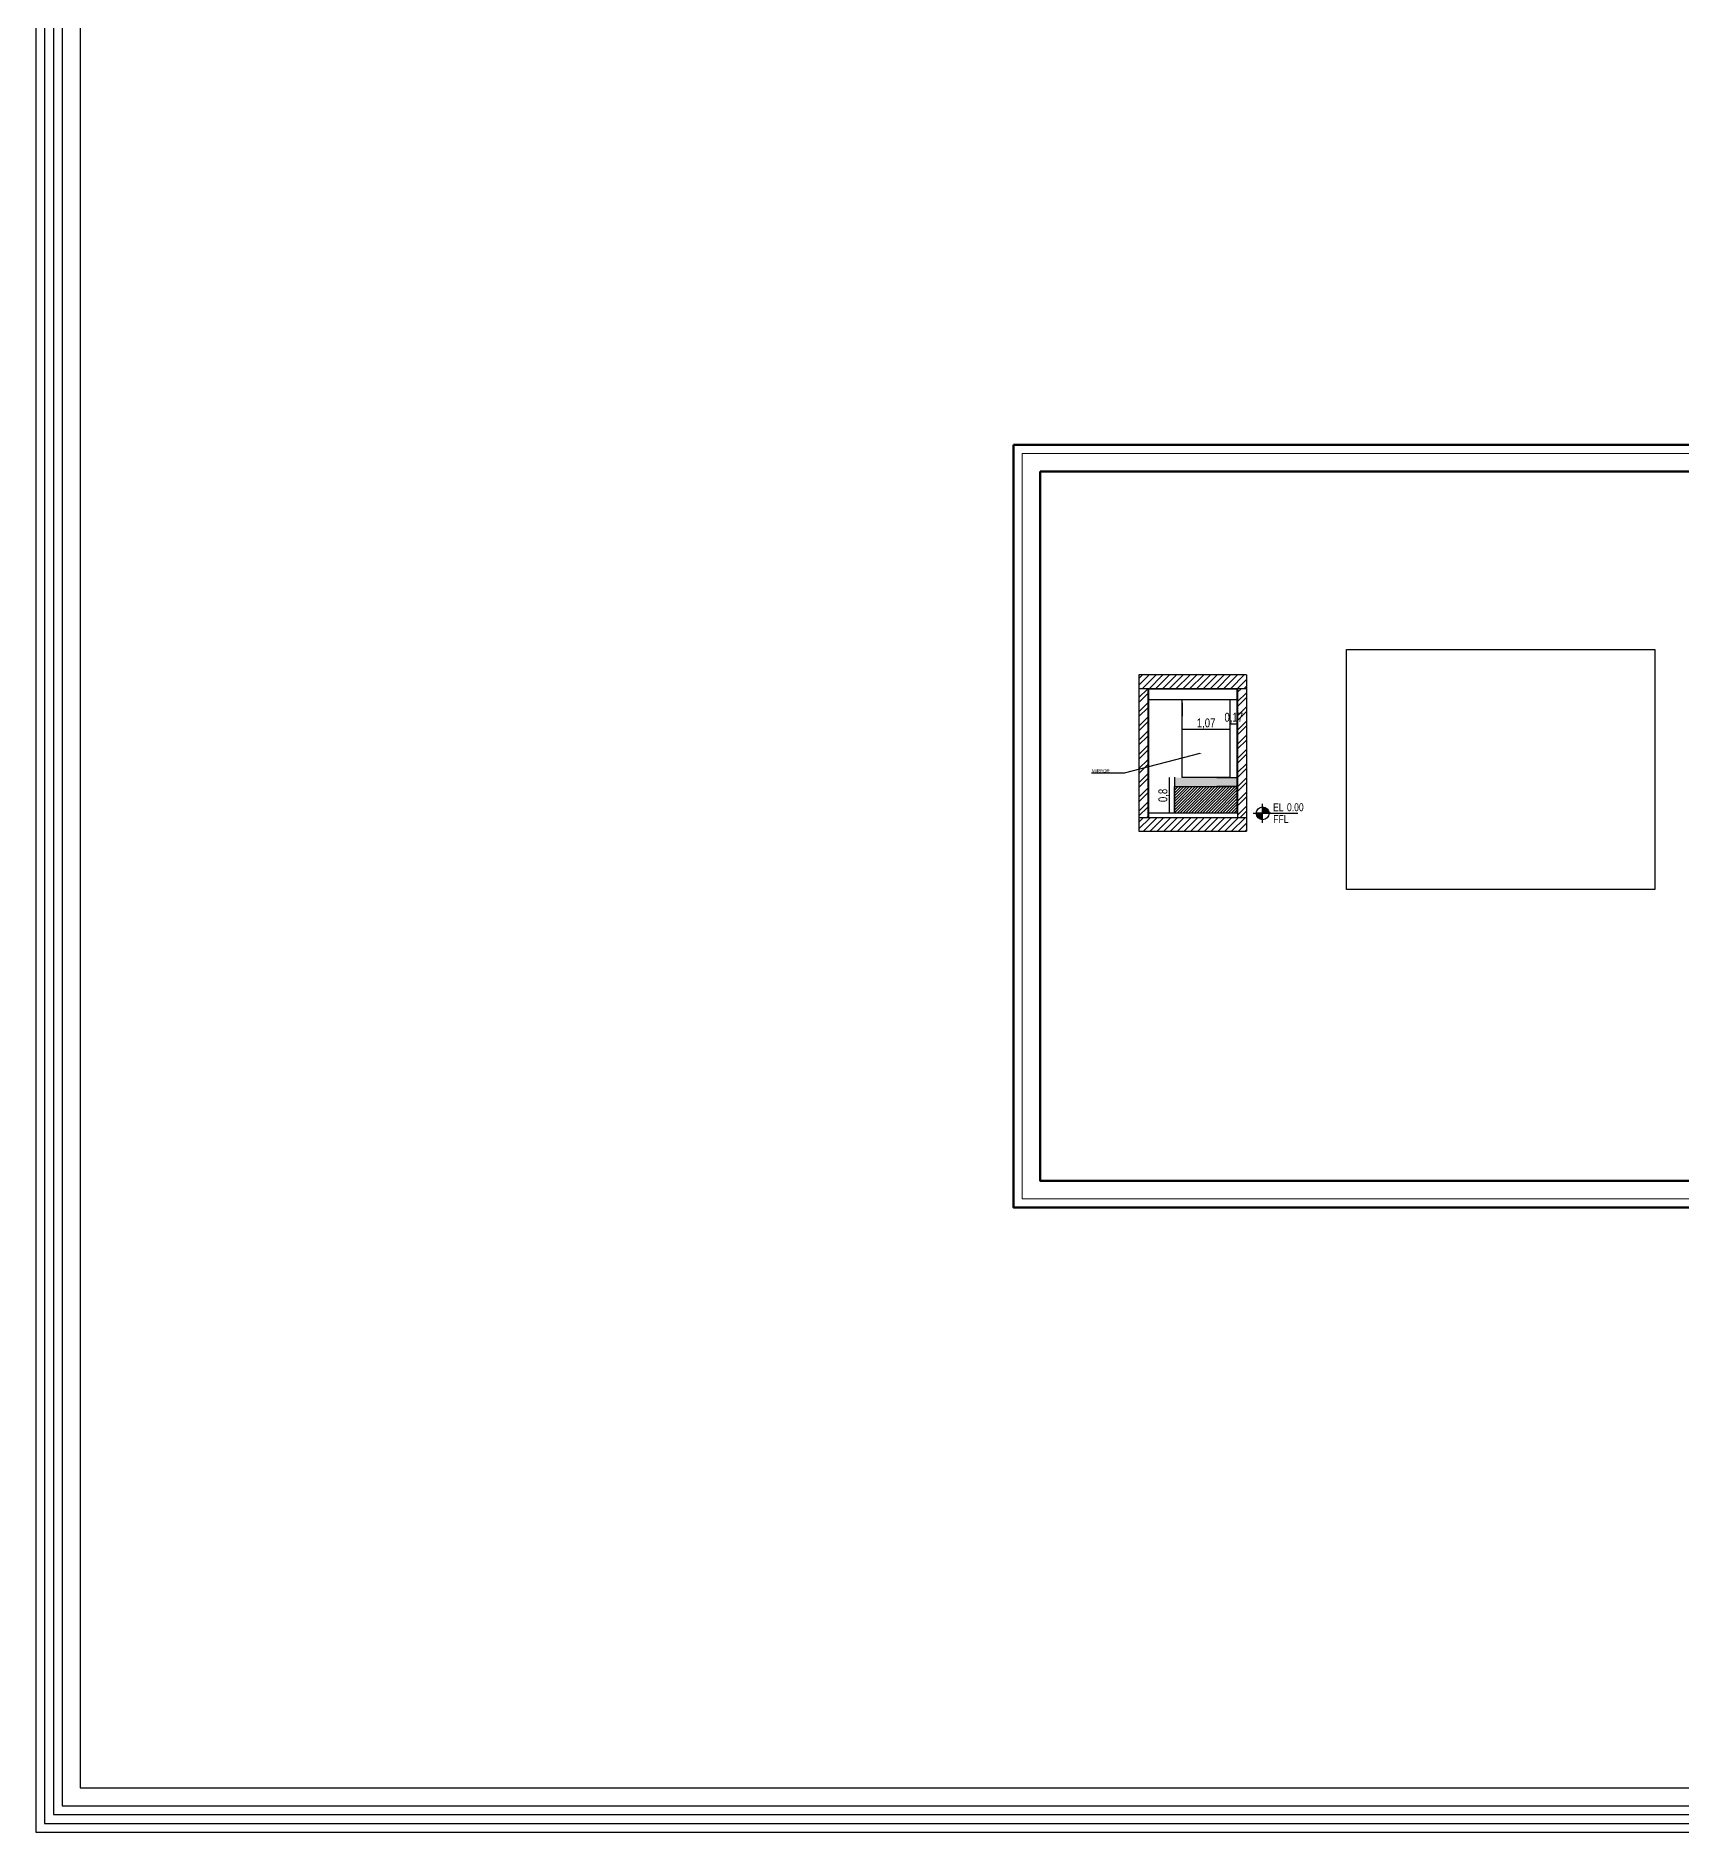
# Model space of a CAD drawing. Header units: inches. Extents: x -279 to 561, y -345 to 342.
# Drawn here: x -278.57 to -241.7, y -10.68 to 29.58 of the extents above; entities that cross this region are included whole.
import ezdxf
from ezdxf import colors
from ezdxf.entities.mleader import LeaderData, LeaderLine
from ezdxf.math import Vec2, Vec3

# ---------------------------------------------------------------- set-up
doc = ezdxf.new("R2010")
doc.units = ezdxf.units.IN
doc.header["$LTSCALE"] = 0.5
doc.header["$MEASUREMENT"] = 0
for name, color, linetype in [('A-ANNO-LEVL-100', 7, 'Continuous'), ('CADER', 7, 'Continuous'), ('TEXT', 3, 'Continuous'), ('WAL', 7, 'Continuous'), ('WallHatch-ALCHEMY', 7, 'Continuous'), ('WATER', 50, 'Continuous')]:
    doc.layers.add(name, color=color, linetype=linetype)
doc.layers.add('A-WALL', color=113, linetype='Continuous', lineweight=13)
doc.layers.add('G-ANNO-HLIN', color=5, linetype='Continuous', lineweight=50)
doc.styles.add('ROM', font='AGENCYR.TTF', dxfattribs={"width": 0.8})
doc.styles.get("Standard").update_dxf_attribs({"font": 'arial.ttf'})
doc.styles.add('T25-50', font='STENCIL.shx', dxfattribs={"height": 0.125})
doc.dimstyles.new('Copy(9) of ISO-25', dxfattribs={"dimtxt": 0.2, "dimasz": 0.02, "dimexe": 0.05, "dimexo": 0.05, "dimgap": 0.02, "dimtad": 1, "dimtxsty": 'ROM', "dimblk": 'ARCHTICK', "dimcen": 0.03, "dimse1": 1, "dimse2": 1, "dimclrd": 248, "dimclrt": 248, "dimadec": 0, "dimazin": 0, "dimtfac": 1, "dimtmove": 0, "dimatfit": 3, "dimldrblk": 'DOT', "dimfxl": 1, "dimarcsym": 0})
picture_1 = doc.add_image_def('image30.jpg', size_in_pixel=(1860, 1448))

# ---------------------------------------------------------------- blocks, each defined once
blk = doc.blocks.new('*U473')
h = blk.add_hatch(color=256)
h.dxf.hatch_style = 1
h.paths.add_polyline_path([(0, 50), (0, 0), (50, 0, 0.414214)])
h.paths.add_polyline_path([(0, 0), (-50, 0, 0.414214), (0, -50)])
for p, q in [((-75, 0), (63, 0)), ((63, 0), (-50, 0)), ((0, -75), (0, 75)), ((0, 0), (275, 0))]:
    blk.add_line(p, q)
blk.add_circle((0, 0), 50)
at = {"style": 'T25-50', "width": 0.8}
for s, p in [('EL', (81, 15)), ('FFL', (83, -76))]:
    blk.add_text(s, height=62.5, dxfattribs=at).set_placement(p)
blk.add_attdef('LEVEL', (190, 16), '', height=62.5, dxfattribs=at)
blk = doc.blocks.new('_ArchTick')
at = {"color": 0, "linetype": 'ByBlock', "const_width": 0.15}
blk.add_lwpolyline([(-0.5, -0.5), (0.5, 0.5)], dxfattribs=at)
blk = doc.blocks.new('*D784')
at = {"layer": 'Defpoints', "color": 0, "transparency": 16777216}
for p in [(-253.172, 12.953), (-252.951, 12.953), (-253.041, 12.153)]:
    blk.add_point(p, dxfattribs=at)
at = {"layer": 'WAL', "color": 248, "lineweight": -2, "transparency": 16777216}
blk.add_line((-253.172, 12.153), (-253.172, 12.953), dxfattribs=at)
at = {"layer": 'WAL', "color": 248, "lineweight": -2, "transparency": 16777216, "xscale": 0.02, "yscale": 0.02, "zscale": 0.02}
for p, rotation in [((-253.172, 12.953), 90), ((-253.172, 12.153), 270)]:
    blk.add_blockref('_ArchTick', p, dxfattribs=dict(at, rotation=rotation))
at = {"layer": 'WAL', "color": 248, "transparency": 16777216, "insert": (-253.299, 12.553), "char_height": 0.2, "attachment_point": 5, "rotation": 90, "style": 'ROM'}
blk.add_mtext('0,8', dxfattribs=at)
blk = doc.blocks.new('_DOT')
at = {"color": 0, "linetype": 'ByBlock'}
blk.add_line((-0.5, 0), (-1, 0), dxfattribs=at)
at = {"color": 0, "linetype": 'ByBlock', "const_width": 0.5}
blk.add_lwpolyline([(-0.25, 0, 1), (0.25, 0, 1)], format="xyb", close=True, dxfattribs=at)
blk = doc.blocks.new('*D810')
at = {"layer": 'Defpoints', "color": 0, "transparency": 16777216}
for p in [(-252.884, 14.12), (-251.815, 14.12), (-252.884, 14.033)]:
    blk.add_point(p, dxfattribs=at)
at = {"layer": 'WAL', "color": 248, "lineweight": -2, "transparency": 16777216}
blk.add_line((-251.815, 14.033), (-252.884, 14.033), dxfattribs=at)
at = {"layer": 'WAL', "color": 248, "lineweight": -2, "transparency": 16777216, "xscale": 0.02, "yscale": 0.02, "zscale": 0.02, "rotation": 180}
blk.add_blockref('_ArchTick', (-252.884, 14.033), dxfattribs=at)
at = {"layer": 'WAL', "color": 248, "lineweight": -2, "transparency": 16777216, "xscale": 0.02, "yscale": 0.02, "zscale": 0.02}
blk.add_blockref('_ArchTick', (-251.815, 14.033), dxfattribs=at)
at = {"layer": 'WAL', "color": 248, "transparency": 16777216, "insert": (-252.349, 14.16), "char_height": 0.2, "attachment_point": 5, "style": 'ROM'}
blk.add_mtext('1,07', dxfattribs=at)
blk = doc.blocks.new('*D811')
at = {"layer": 'Defpoints', "color": 0, "transparency": 16777216}
for p in [(-251.815, 14.217), (-251.644, 14.217), (-251.644, 14.16)]:
    blk.add_point(p, dxfattribs=at)
at = {"layer": 'WAL', "color": 248, "lineweight": -2, "transparency": 16777216}
blk.add_line((-251.815, 14.16), (-251.644, 14.16), dxfattribs=at)
at = {"layer": 'WAL', "color": 248, "lineweight": -2, "transparency": 16777216, "xscale": 0.02, "yscale": 0.02, "zscale": 0.02, "rotation": 180}
blk.add_blockref('_ArchTick', (-251.815, 14.16), dxfattribs=at)
at = {"layer": 'WAL', "color": 248, "lineweight": -2, "transparency": 16777216, "xscale": 0.02, "yscale": 0.02, "zscale": 0.02}
blk.add_blockref('_ArchTick', (-251.644, 14.16), dxfattribs=at)
at = {"layer": 'WAL', "color": 248, "transparency": 16777216, "insert": (-251.729, 14.287), "char_height": 0.2, "attachment_point": 5, "style": 'ROM'}
blk.add_mtext('0,17', dxfattribs=at)

msp = doc.modelspace()

# ---------------------------------------------------------------- hatches: boundary and pattern name
at = {"linetype": 'Continuous', "lineweight": -3}
h = msp.add_hatch(dxfattribs=at)
h.set_pattern_fill('ANSI31', scale=0.86)
h.set_pattern_definition([(45, (-341.05425, 176.38818), (-0.07601398, 0.07601398), [])])
h.paths.add_polyline_path([(-251.444, 15.254), (-253.854, 15.245), (-253.854, 14.945), (-251.444, 14.954), (-246.829, 14.954), (-251.444, 14.954)])
h = msp.add_hatch(dxfattribs=at)
h.set_pattern_fill('ANSI32', scale=0.6)
h.set_pattern_definition([(45, (-194.23635, 41.26936), (-0.159099, 0.159099), []), (45, (-194.13028, 41.26936), (-0.159099, 0.159099), [])])
h.paths.add_polyline_path([(-253.854, 12.053), (-253.654, 12.053), (-253.654, 14.953), (-253.854, 14.953)])
h = msp.add_hatch(dxfattribs=at)
h.set_pattern_fill('ANSI32', scale=0.6)
h.set_pattern_definition([(45, (-193.5277, 41.26936), (-0.159099, 0.159099), []), (45, (-193.42163, 41.26936), (-0.159099, 0.159099), [])])
h.paths.add_polyline_path([(-251.444, 12.053), (-251.644, 12.053), (-251.644, 14.953), (-251.444, 14.953)])
h = msp.add_hatch(dxfattribs=at)
h.set_pattern_fill('ANSI31', scale=0.86)
h.set_pattern_definition([(45, (-152.3275, 41.26936), (-0.07601398, 0.07601398), [])])
h.paths.add_polyline_path([(-246.692, 12.053), (-253.854, 12.053), (-253.854, 11.753), (-251.444, 11.753), (-251.444, 12.053)])
at = {"layer": 'WallHatch-ALCHEMY', "transparency": 33554687}
h = msp.add_hatch(color=7, dxfattribs=at)
h.dxf.hatch_style = 1
h.paths.add_polyline_path([(-253.054, 12.953), (-251.657, 12.953), (-251.657, 12.753), (-253.054, 12.753)])
at = {"layer": 'WATER'}
h = msp.add_hatch(dxfattribs=at)
h.set_pattern_fill('ANSI31', color=32, scale=0.36)
h.set_pattern_definition([(45, (199.230667, 163.494454), (-0.031819805, 0.031819805), [])])
h.paths.add_polyline_path([(-253.054, 12.753), (-251.657, 12.753), (-251.657, 12.553), (-251.657, 12.153), (-253.054, 12.153)])

# ---------------------------------------------------------------- linework, layer by layer
for p, q in [((-253.854, 15.253), (-253.854, 11.753)), ((-251.444, 15.253), (-253.854, 15.253)), ((-253.854, 14.953), (-251.444, 14.953)), ((-253.654, 14.935), (-253.654, 12.053)), ((-253.641, 14.935), (-253.641, 12.053)), ((-251.657, 14.935), (-251.657, 12.153)), ((-251.645, 14.953), (-251.645, 12.053)), ((-251.644, 14.953), (-251.644, 12.053)), ((-251.644, 14.953), (-251.644, 12.053)), ((-251.644, 14.935), (-251.644, 12.053)), ((-251.444, 15.253), (-251.444, 11.753)), ((-251.444, 15.253), (-251.444, 11.753)), ((-251.444, 15.253), (-251.444, 11.753)), ((-251.444, 15.253), (-251.444, 11.753)), ((-251.444, 15.253), (-251.444, 11.753)), ((-253.641, 14.701), (-251.657, 14.701)), ((-252.884, 14.628), (-252.884, 14.327)), ((-251.815, 14.654), (-251.815, 14.217)), ((-251.645, 14.701), (-251.644, 14.701)), ((-253.054, 12.959), (-253.054, 12.153)), ((-252.107, 12.953), (-251.657, 12.953)), ((-251.657, 12.753), (-252.107, 12.753)), ((-253.145, 11.753), (-251.444, 11.753))]:
    msp.add_line(p, q)
at = {"color": 7}
for p, q in [((-251.644, 14.935), (-253.641, 14.935)), ((-251.644, 12.153), (-253.641, 12.153))]:
    msp.add_line(p, q, dxfattribs=at)
for points in [[(-118.38, 117.42), (-278.574, 117.42), (-278.574, -10.681), (-118.38, -10.681)], [(-118.576, 117.225), (-278.378, 117.225), (-278.378, -10.485), (-118.576, -10.485)], [(-118.771, 117.029), (-278.182, 117.029), (-278.182, -10.289), (-118.771, -10.289)], [(-118.967, 116.833), (-277.987, 116.833), (-277.987, -10.094), (-118.967, -10.094)], [(-119.371, 116.429), (-277.583, 116.429), (-277.583, -9.69), (-119.371, -9.69)], [(-252.884, 14.701), (-251.815, 14.701), (-251.815, 12.953), (-252.884, 12.953)]]:
    msp.add_lwpolyline(points, close=True)
at = {"color": 7, "linetype": 'Continuous'}
for points in [[(-251.444, 12.053), (-253.854, 12.053)], [(-253.854, 11.753), (-251.444, 11.753)]]:
    msp.add_lwpolyline(points, dxfattribs=at)
at = {"layer": 'A-WALL', "color": 7}
for p, q in [((-253.854, 15.253), (-253.854, 11.753)), ((-253.654, 12.053), (-253.654, 14.953))]:
    msp.add_line(p, q, dxfattribs=at)
at = {"layer": 'CADER', "lineweight": 18}
for points in [[(-256.665, 20.414), (-230.963, 20.414), (-230.963, 3.315), (-256.665, 3.315)], [(-256.469, 20.218), (-231.158, 20.218), (-231.158, 3.51), (-256.469, 3.51)]]:
    msp.add_lwpolyline(points, close=True, dxfattribs=at)
at = {"layer": 'G-ANNO-HLIN', "color": 0}
for points in [[(-256.665, 20.414), (-230.963, 20.414), (-230.963, 3.315), (-256.665, 3.315)], [(-256.066, 19.814), (-231.562, 19.814), (-231.562, 3.914), (-256.066, 3.914)]]:
    msp.add_lwpolyline(points, close=True, dxfattribs=at)
at = {"layer": 'WATER', "color": 32, "true_color": 0xcd6928}
msp.add_lwpolyline([(-253.054, 12.753), (-251.657, 12.753), (-251.657, 12.153), (-253.054, 12.153)], close=True, dxfattribs=at)

# ---------------------------------------------------------------- block references
at = {"layer": 'A-ANNO-LEVL-100', "color": 7, "xscale": 0.002869115383497128, "yscale": 0.002869115383497128, "zscale": 0.002869115383497128}
msp.add_blockref('*U473', (-251.081, 12.153), dxfattribs=at).add_auto_attribs({'LEVEL': '0.00'})

# ---------------------------------------------------------------- dimensions: what is measured, and where the dimension line sits
at = {"layer": 'WAL'}
dim = msp.add_linear_dim(base=(-252.884, 14.033), p1=(-251.815, 14.12), p2=(-252.884, 14.12), dimstyle='Copy(9) of ISO-25', dxfattribs=at)
dim.commit()
dim.dimension.update_dxf_attribs({"geometry": '*D810', "text_midpoint": (-252.349, 14.16)})
dim = msp.add_linear_dim(base=(-251.644, 14.16), p1=(-251.815, 14.217), p2=(-251.644, 14.217), dimstyle='Copy(9) of ISO-25', dxfattribs=at)
dim.commit()
dim.dimension.update_dxf_attribs({"geometry": '*D811', "text_midpoint": (-251.729, 14.16), "dimtype": 160})
dim = msp.add_linear_dim(base=(-253.172, 12.953), p1=(-253.041, 12.153), p2=(-252.951, 12.953), angle=90, dimstyle='Copy(9) of ISO-25', dxfattribs=at)
dim.commit()
dim.dimension.update_dxf_attribs({"geometry": '*D784', "text_midpoint": (-253.299, 12.553)})

# ---------------------------------------------------------------- pictures from other files: only their frames are drawn
image = msp.add_image(picture_1, insert=(-249.203, 10.446), size_in_units=(6.913, 5.381))
image.dxf.flags = 7

# ---------------------------------------------------------------- leaders
at = {"layer": 'TEXT', "color": 7, "lineweight": 15, "ltscale": 8e-05}
ml = msp.add_multileader_mtext('Standard', dxfattribs=at)
ml.set_content('{\\W0.8;MIRROR}', color=7)
ml.set_leader_properties()
ml.build(insert=Vec2(0, 0))
ml.multileader.update_dxf_attribs({"text_right_attachment_type": 6, "dogleg_length": 0.2, "arrow_head_size": 0.05})
ctx = ml.context
ctx.base_point, ctx.char_height, ctx.arrow_head_size, ctx.landing_gap_size, ctx.plane_origin = Vec3(-254.954, 13.102), 0.07, 0.05, 0.09, Vec3(-254.777, 15.097)
ctx.right_attachment, ctx.text_align_type = 6, 1
notes = []
notes.append((ctx, [(0, (1, 1, 0), (-254.188, 13.054), (-1, 0), 0.276, [(0, [(-252.438, 13.504)], 0, [])])]))
ctx.mtext.insert, ctx.mtext.alignment, ctx.mtext.flow_direction = Vec3(-254.709, 13.138), 2, 5
for ctx, leaders in notes:
    for number, flags, end, landing, length, lines in leaders:
        leader = LeaderData()
        leader.index, (leader.has_last_leader_line, leader.has_dogleg_vector, leader.attachment_direction) = number, flags
        leader.last_leader_point, leader.dogleg_vector, leader.dogleg_length = Vec3(end), Vec3(landing), length
        for number, points, colour, breaks in lines:
            line = LeaderLine()
            line.index, line.vertices, line.color, line.breaks = number, Vec3.list(points), colors.encode_raw_color(colour), breaks
            leader.lines.append(line)
        ctx.leaders.append(leader)

doc.saveas('drawing.dxf')
